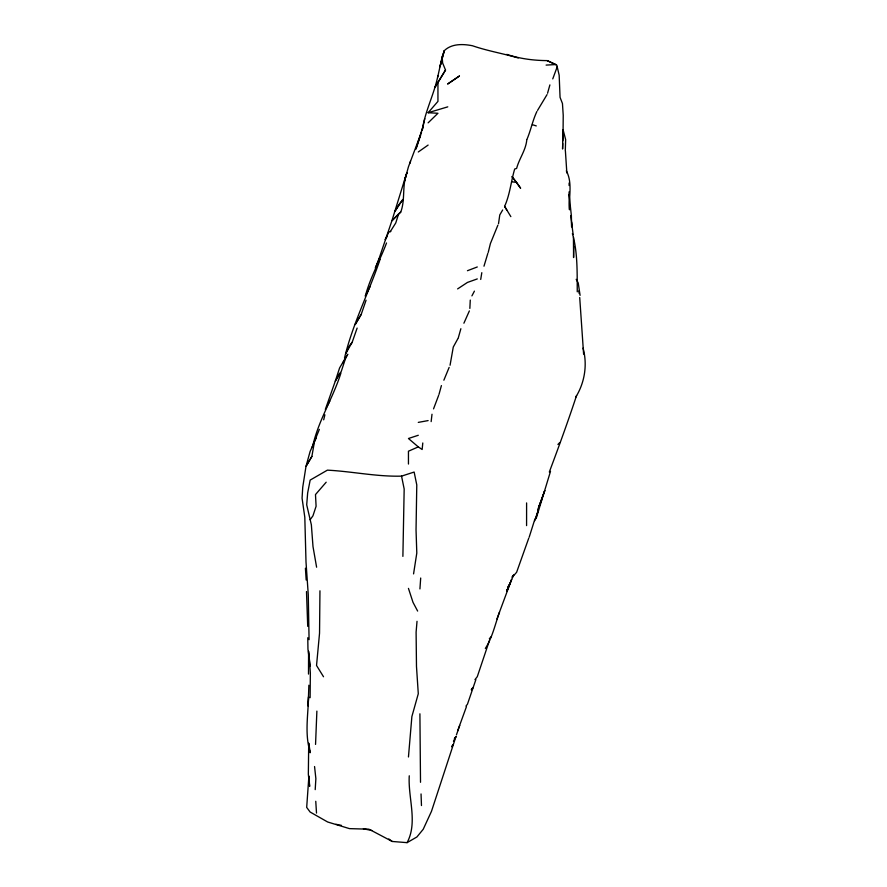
<?xml version="1.0" encoding="UTF-8"?>
<svg xmlns="http://www.w3.org/2000/svg" width="887" height="887" viewBox="0 0 887 887"><rect width="100%" height="100%" fill="white"/><g stroke="black" fill="none" stroke-linecap="round" stroke-linejoin="round"><path stroke-width="1.33" d="M408.452 464.045L408.452 451.206L418.287 446.893L422.145 449.509L422.789 442.979M565.307 150.579L565.651 139.569L563.068 129.713L562.58 149.005L562.713 143.494M566.294 170.803C572.802 182.822 568.656 196.814 569.498 209.775L569.077 191.847M569.11 185.516L569.121 182.988M526.601 502.918L526.579 525.614M573.767 246.298L573.59 257.552L573.434 237.272L572.381 233.614M420.516 782.29L419.906 713.813M316.881 711.108L315.55 744.404M562.779 140.734L563.068 129.713M308.876 685.207L308.144 706.052L308.554 696.75C308.133 715.199 304.585 734.026 310.117 752.087L310.117 752.764M402.886 556.382L404.173 489.003L401.545 476.131C376.72 476.807 352.117 471.407 327.381 470.154L310.173 480.089L307.667 492.895L306.702 504.803L311.359 524.816L313 546.58L316.604 567.203M469.855 308.41L470.265 300.072M319.952 590.809L319.542 633.163L316.537 665.483L323.522 676.759M408.452 756.977L411.878 716.574L418.287 693.723L416.48 666.414L416.103 632.143L417.023 621.31M310.117 697.692L310.35 673.011L309.419 659.363M315.207 789.618L315.872 778.642L314.552 766.534M419.928 588.935L420.693 578.025M529.184 537.189L534.905 519.061M431.149 421.602L432.002 414.24M527.055 139.148C530.903 129.99 532.666 120.399 536.901 111.474M309.075 639.682L308.266 594.733L306.004 561.97L304.806 517.254L302.068 498.172L302.744 487.207L305.993 466.374L311.88 456.395L314.098 443.755M437.668 77.213L442.158 56.768L444.287 50.681C451.671 43.474 463.081 43.884 472.483 45.758C487.606 50.958 502.951 53.497 518.241 57.954M498.505 223.757L499.78 214.931L502.663 209.997M480.71 279.449L481.807 272.675M413.564 573.9L416.801 553.056L416.036 529.916L416.779 484.923L414.14 472.05L401.545 476.131M410.071 163.141L410.515 161.013M422.223 130.411C424.884 111.385 434.22 94.332 437.945 75.617M404.505 181.214L406.933 172.688C401.811 185.339 405.503 199.608 400.747 212.071L391.899 220.774L379.015 258.682M422.223 130.289L424.784 118.714M483.98 266.2L487.817 253.438M323.688 419.828L324.886 414.828M450.053 365.267L453.279 347.039L458.014 338.424M488.227 252.396L490.4 243.581L497.873 225.187M526.811 139.714C525.847 150.313 519.25 158.396 516.611 168.441L514.704 168.985C511.012 181.225 510.036 194.342 504.603 206.361L510.845 216.628M404.516 181.125L408.452 166.778L421.602 131.897M439.01 394.349L441.404 385.601M547.556 93.246L549.896 84.908M458.313 337.792L460.874 328.722M380.079 259.359C368.914 292.51 352.638 323.788 344.5 358.082M536.28 518.097L550.517 471.319M416.114 148.184L423.354 125.389M535.471 519.394L538.453 509.759L534.728 520.758M400.747 212.071L398.618 213.922L395.746 222.992L390.291 231.618M576.561 395.513C568.101 421.281 558.832 446.638 549.319 472.028M557.324 66.492L552.756 78.888M454.377 738.583L455.973 736.532L431.481 811.328L423.221 829.267L416.901 836.973L407.066 842.65L392.22 841.464L370.212 829.833M433.543 408.863L438.644 395.369M499.503 612.163C495.134 624.315 492.363 637.686 485.333 648.452M406.124 174.905L391.899 220.774L398.618 213.922M415.992 149.149L420.66 135.19M366.065 300.216L361.22 314.364L355.221 324.487L361.22 314.364M357.128 328.09L352.172 342.293L345.963 353.203L349.456 345.73L352.172 342.293M386.521 242.994C379.813 260.889 370.134 277.576 365.278 296.236L370.101 286.534M340.93 373.006C333.257 397.498 319.143 419.196 313.122 444.32M456.428 734.902L459.721 725.455M528.741 538.221L516.611 572.292L512.331 577.171M457.614 730.977L466.462 706.629M312.102 447.203L319.353 429.375M443.866 380.201L449.155 367.373M475.875 679.63L467.449 704.223L465.985 706.063M342.881 362.783L347.782 354.257L345.919 357.261L341.307 371.287L335.308 381.122L325.329 409.417L329.787 401.135M496.953 618.949L511.599 579.521L506.776 590.908L509.859 584.078L507.575 587.349M378.993 258.738L375.356 267.985L378.949 259.758M489.469 640.436L477.284 676.681L474.977 679.619M469.367 310.916L463.901 323.212M537.777 509.371L541.591 500.213M506.776 590.908L513.673 574.931L512.087 576.982M316.138 438.178L310.128 451.394L305.993 466.374L311.88 456.395M575.608 397.354C584.788 382.685 587.571 364.723 583.069 348.081M537.555 110.376L547.035 94.61M471.917 295.87L474.412 291.124M453.457 741.266L455.973 736.532M339.621 373.316L335.308 381.122L339.621 367.883L345.919 357.261M445.518 70.062L435.251 86.848L445.518 70.062L442.624 62.999L442.158 56.768M387.375 236.186L385.18 239.601L388.783 232.15L390.757 231.463M471.341 689.842L472.893 687.636L471.418 689.62M310.117 519.749L312.956 515.824L316.094 506.266L315.484 494.569L326.183 482.206M451.805 746.632L453.423 744.515L451.638 746.632M428.122 122.838L437.945 113.27L428.122 112.727L437.945 101.384L437.945 82.458M489.336 638.729L491.032 636.822M407.066 842.65C418.021 822.482 407.887 797.757 409.262 775.792M557.923 444.454L559.741 442.58M418.287 151.976L428.122 145.069M457.614 288.907L467.449 282.432L477.284 278.917M467.449 270.712L477.284 266.965M418.287 435.273L408.452 438.511L418.287 446.893M428.122 112.727L447.78 106.85M418.287 422.389L428.122 420.593M546.115 65.095L555.949 64.54L547.135 60.604C533.664 60.527 519.649 58.719 506.787 54.373M369.125 829.201L349.456 828.624L327.636 821.983L310.117 812.026L306.691 807.403L308.898 776.036L309.075 778.631M512.121 181.835L516.611 182.423L520.636 188.266L511.965 176.557L516.611 182.423M335.918 824.278L341.428 825.376M363.382 828.78L371.853 830.52M532.422 124.69L536.28 125.921M547.135 60.604L556.825 65.194L559.165 75.195L560.063 97.382L562.458 103.524L563.223 115.321L563.023 137.906L562.801 135.245M388.783 838.936L392.22 841.464M504.603 206.361L506.776 209.942M576.195 279.316L578.224 282.931L580.087 295.36M417.633 611.065L413.02 602.373L408.452 588.391M310.117 666.059L307.955 649.184L307.778 637.731M308.842 743.35L310.117 752.087M578.834 290.925L579.189 293.553M579.71 297.511L583.613 354.168M570.707 215.519L573.157 234.589M573.434 237.272C577.67 255.268 577.115 273.418 577.26 291.834M569.055 194.375L571.383 215.741L571.627 226.95L571.55 222.304M309.142 656.679L308.587 651.324L308.499 674.076M309.264 781.214L309.63 786.403L308.343 774.296L308.709 743.35M307.722 626.344L306.492 591.562M305.416 568.234L306.181 580.031M315.761 801.294L316.504 813.069M566.848 172.943L565.407 151.067M421.048 793.954L421.469 805.551M440.628 64.152L439.963 66.858L444.287 50.681L440.628 64.152M544.751 490.688L538.742 507.087L544.751 490.688M398.618 204.997L395.014 211.217L402.875 199.486L398.618 204.997M459.388 76.027L447.78 83.932L459.388 76.027"/></g></svg>
